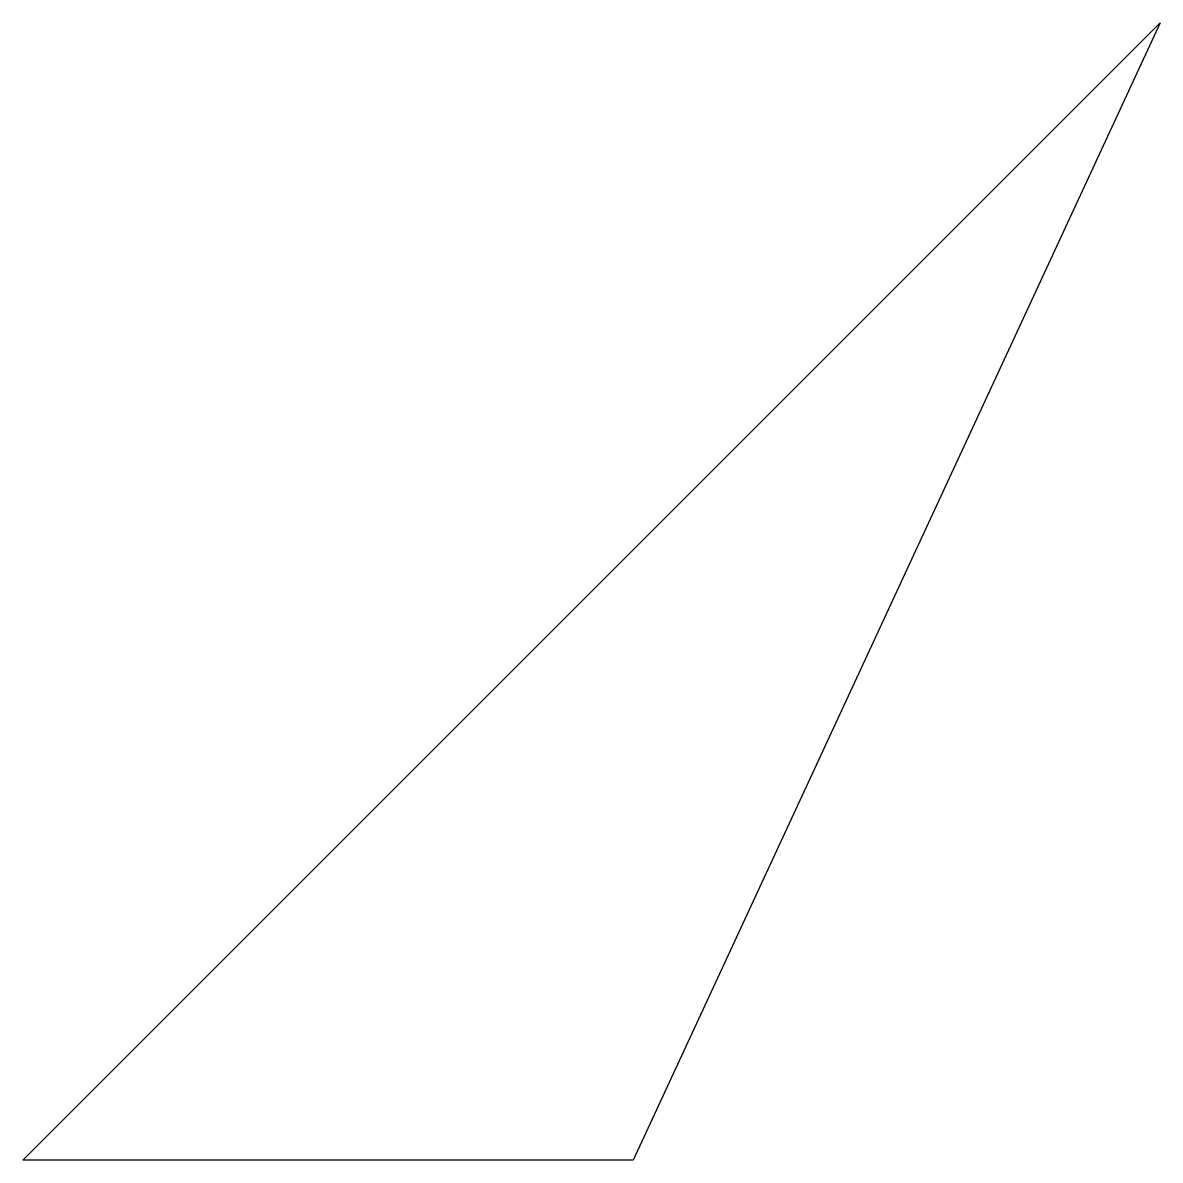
# Model space of a CAD drawing. Extents: x -656 to 0, y -656 to 0.
import ezdxf

# ---------------------------------------------------------------- set-up
doc = ezdxf.new("R2010")
doc.units = 0

msp = doc.modelspace()

# ---------------------------------------------------------------- linework, layer by layer
msp.add_3dface([(-304, -656, -752), (-656, -656, -384), (0, 0)])

doc.saveas('drawing.dxf')
